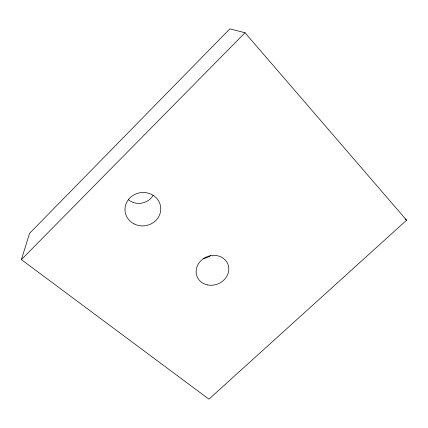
<?xml version="1.0" encoding="UTF-8"?>
<svg xmlns="http://www.w3.org/2000/svg" width="428" height="428" viewBox="0 0 428 428"><rect width="100%" height="100%" fill="white"/><g stroke="black" fill="none" stroke-linecap="round" stroke-linejoin="round"><path stroke-width="0.64" d="M21.4 259.63L29.559 233.356L229.873 28.847L245.014 32.753L406.6 220.201L208.939 399.153L21.4 259.63L245.014 32.753M404.99 219.013L406.6 220.201M210.565 255.703A15.066 13.589 -22 0 1 203.364 258.475M153.074 195.414A16.157 15.269 -4.3 0 1 128.373 199.737M207.639 284.946A16.612 14.654 -22.4 0 0 228.392 265.724A16.612 14.654 -22.4 0 0 201.342 260.304A16.612 14.654 -22.4 0 0 207.639 284.946M134.06 223.898A17.922 16.692 -7.6 0 0 160.778 208.741A17.922 16.692 -7.6 0 0 133.787 194.959A17.922 16.692 -7.6 0 0 134.06 223.898"/></g></svg>
